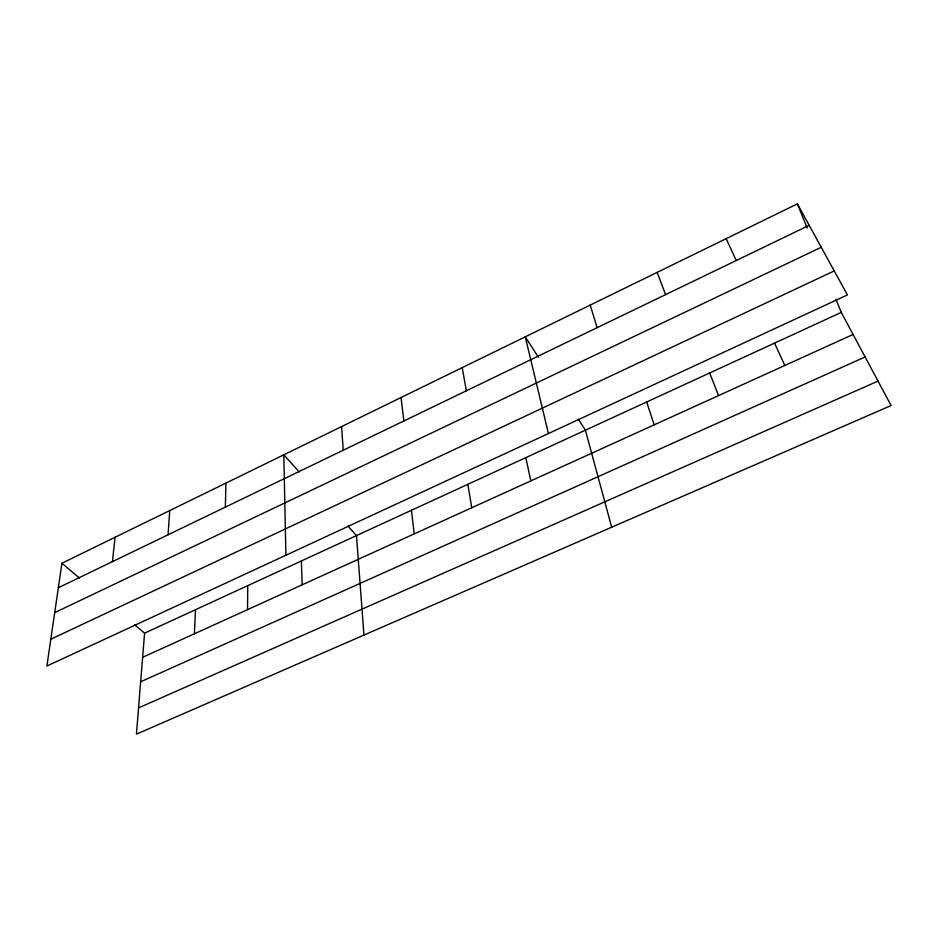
<?xml version="1.0" encoding="UTF-8"?>
<svg xmlns="http://www.w3.org/2000/svg" width="938" height="938" viewBox="0 0 938 938"><rect width="100%" height="100%" fill="white"/><g stroke="black" fill="none" stroke-linecap="round" stroke-linejoin="round"><path stroke-width="1.41" d="M247.538 609.63L247.726 585.652M225.343 507.13L225.952 483.082M194.389 633.795L195.467 609.712M168.078 534.766L169.743 510.553M134.767 624.86L144.569 633.15L136.444 734.149L891.1 405.544L841.28 312.389L835.993 299.304M112.431 561.628L115.081 537.263M61.931 563.234L46.9 666.027L847.413 294.931L797.394 203.851L61.931 563.234L79.437 578.043M58.344 587.739L809.177 225.319M54.709 612.62L821.231 247.269M50.816 639.212L834.222 270.918M144.569 633.15L841.28 312.389M142.623 657.315L853.088 334.456M140.653 681.785L865.117 356.956M138.554 707.897L878.027 381.098M299.234 471.966L283.804 454.813L285.902 555.226M347.892 526.03L356.487 535.586L363.944 635.085M538.365 357.167L525.268 336.824L548.437 433.52M578.312 419.18L585.406 430.19L611.682 527.215M774.53 343.12L784.825 365.48M726.176 238.651L736.236 260.529M797.394 203.851L807.184 228.063M709.679 372.972L718.555 395.59M657.139 272.383L665.593 294.626M646.669 401.992L654.196 424.844M590.201 305.096L597.131 327.679M525.819 457.627L530.861 480.889M462.235 367.626L466.362 390.794M467.851 484.313L471.744 507.751M401.03 397.536L403.879 420.951M411.43 510.295L414.233 533.886M341.584 426.579L343.226 450.228M301.379 560.959L302.153 584.82"/></g></svg>
